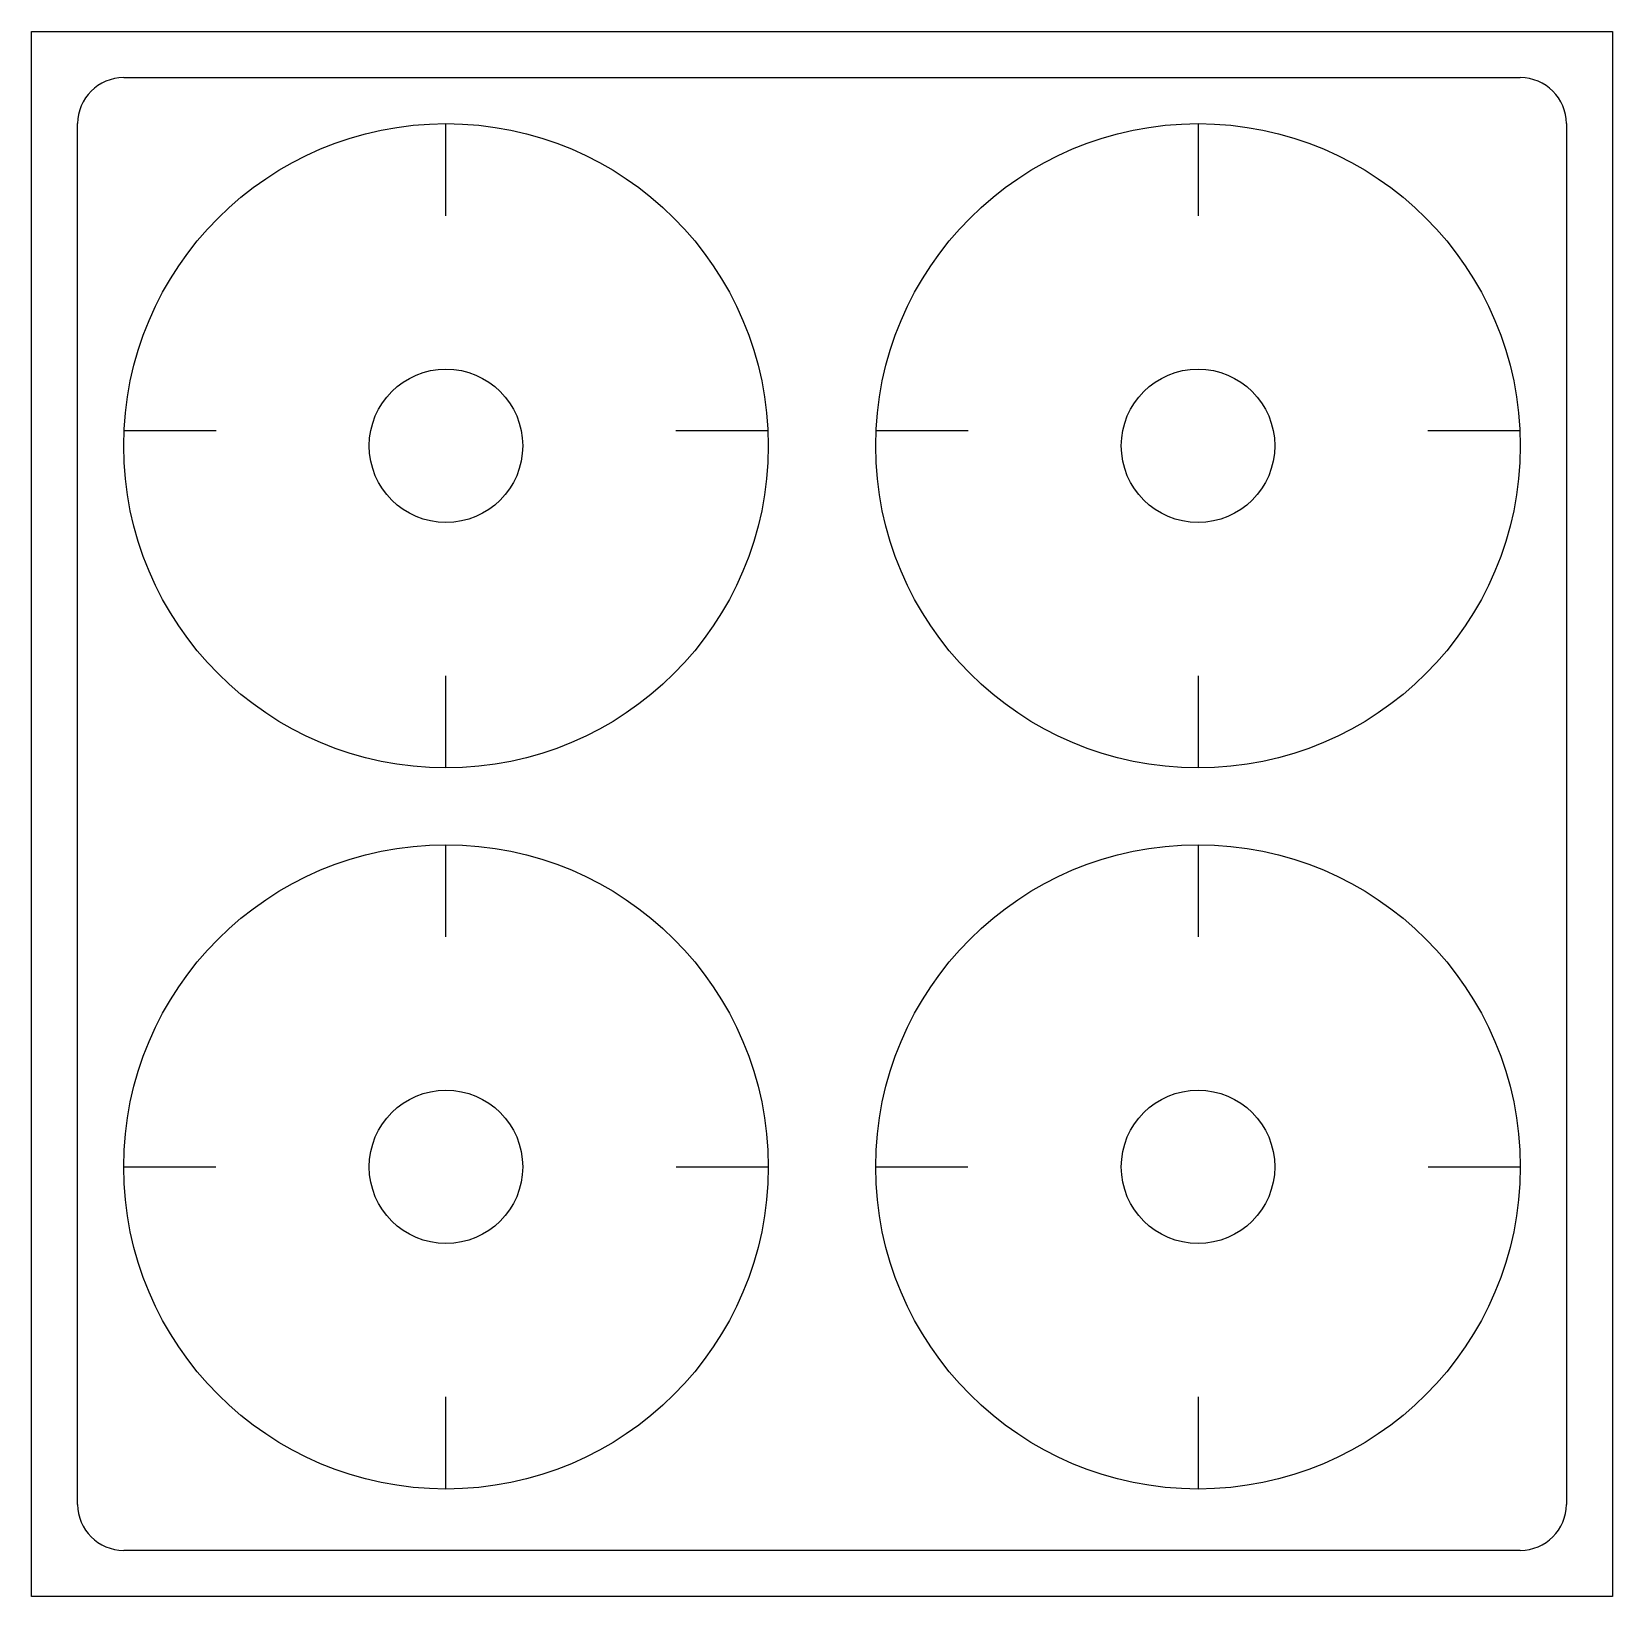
# Model space of a CAD drawing. Extents: x 0 to 51.5, y 0 to 51.
import ezdxf

# ---------------------------------------------------------------- set-up
doc = ezdxf.new("R2010")
doc.units = 0
doc.header["$LTSCALE"] = 25
doc.header["$MEASUREMENT"] = 0
doc.layers.get('0').update_dxf_attribs({"linetype": 'CONTINUOUS'})

msp = doc.modelspace()

# ---------------------------------------------------------------- linework, layer by layer
at = {"color": 0, "linetype": 'ByBlock'}
for p, q in [((0, 51), (51.5, 51)), ((0, 0), (0, 51)), ((51.5, 51), (51.5, 0)), ((3, 49.5), (48.5, 49.5)), ((1.5, 3), (1.5, 48)), ((13.5, 45), (13.5, 48)), ((38, 48), (38, 45)), ((50, 48), (50, 3)), ((3.012, 38), (6.017, 38)), ((20.983, 38), (23.988, 38)), ((27.512, 38), (30.517, 38)), ((45.483, 38), (48.488, 38)), ((13.5, 27), (13.5, 30)), ((38, 30), (38, 27)), ((13.5, 21.5), (13.5, 24.5)), ((38, 24.5), (38, 21.5)), ((3, 14), (6, 14)), ((21, 14), (24, 14)), ((27.5, 14), (30.5, 14)), ((45.5, 14), (48.5, 14)), ((13.5, 3.5), (13.5, 6.5)), ((38, 6.5), (38, 3.5)), ((48.5, 1.5), (3, 1.5)), ((51.5, 0), (0, 0))]:
    msp.add_line(p, q, dxfattribs=at)
for centre, radius in [((13.5, 37.5), 10.5), ((38, 37.5), 10.5), ((13.5, 37.5), 2.5), ((38, 37.5), 2.5), ((38, 37.5), 2.5), ((38, 37.5), 2.5), ((13.5, 14), 10.5), ((38, 14), 10.5), ((13.5, 14), 2.5), ((38, 14), 2.5)]:
    msp.add_circle(centre, radius, dxfattribs=at)
for centre, start, end in [((3, 48), 90, 180), ((48.5, 48), 0, 90), ((3, 3), 180, 270), ((48.5, 3), 270, 0)]:
    msp.add_arc(centre, 1.5, start, end, dxfattribs=at)

doc.saveas('drawing.dxf')
